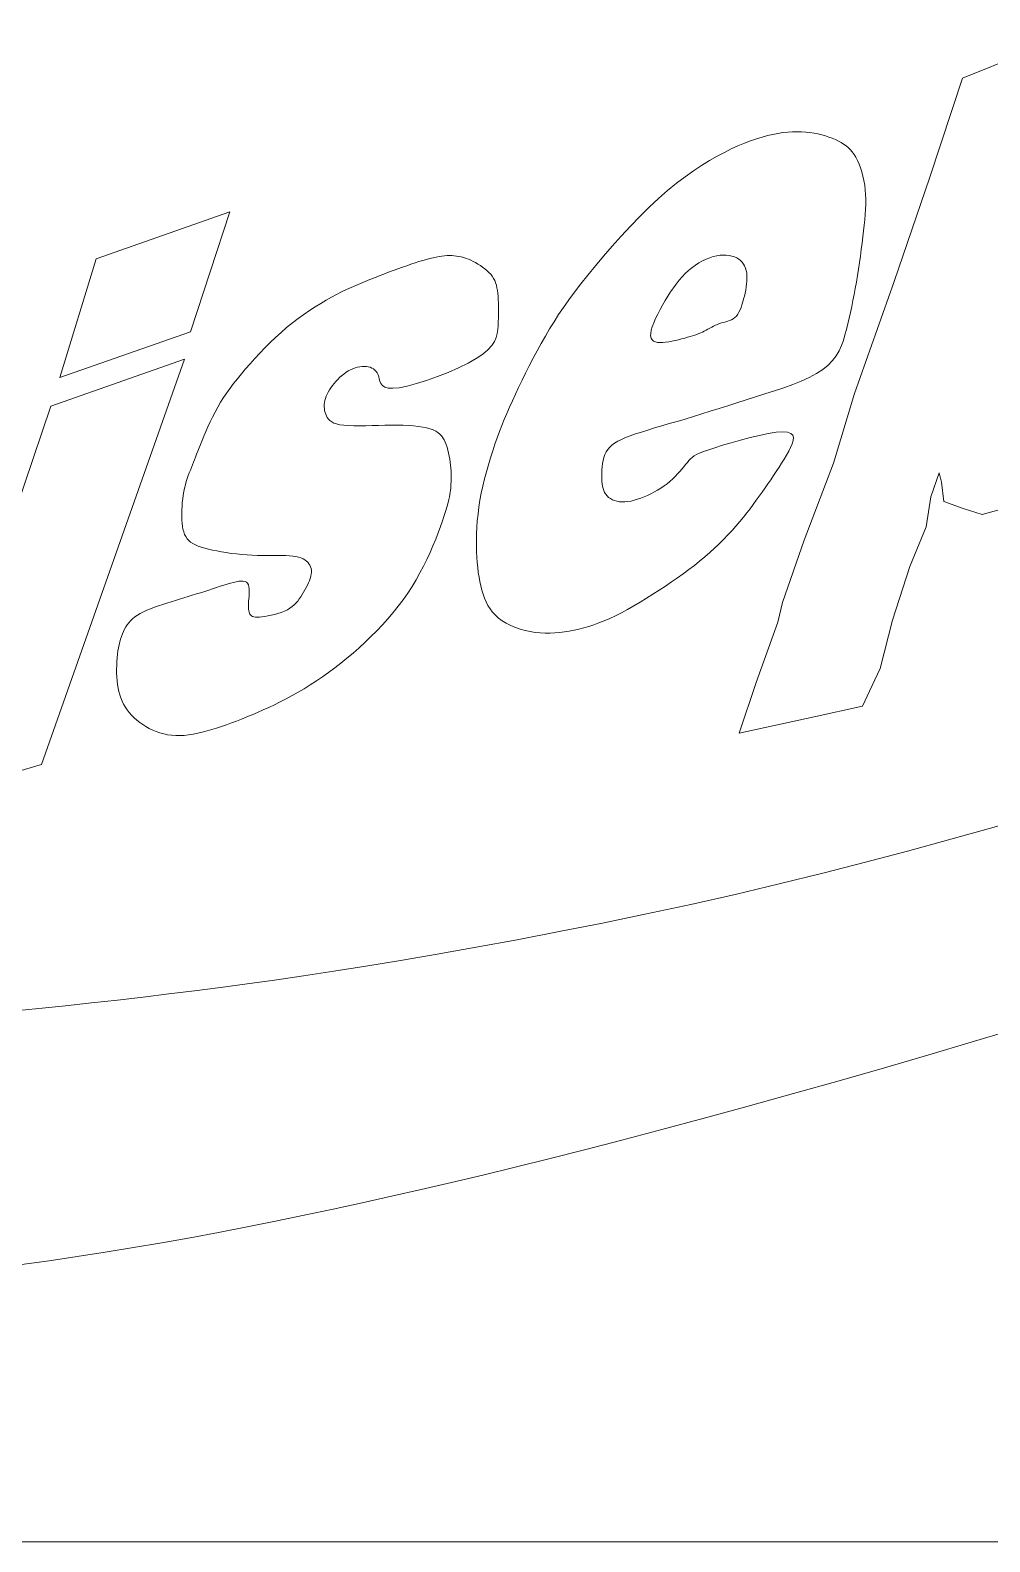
# Model space of a CAD drawing. Header units: millimetres. Extents: x -92 to 3444, y 120 to 2400.
# Drawn here: x 881.5 to 930.9, y 120 to 197.8 of the extents above; entities that cross this region are included whole.
import ezdxf

# ---------------------------------------------------------------- set-up
doc = ezdxf.new("R2010")
doc.units = ezdxf.units.MM
doc.header["$LTSCALE"] = 12
for name, color, linetype, lineweight in [('圖框層', 7, 'Continuous', 20), ('標題 (ISO)', 7, 'Continuous', 40), ('輪廓線層', 7, 'Continuous', 13)]:
    doc.layers.add(name, color=color, linetype=linetype, lineweight=lineweight)
doc.styles.add('文字型式61', font='')
doc.styles.add('文字型式65', font='')
doc.styles.add('文字型式85', font='')
doc.styles.add('文字型式88', font='')
doc.styles.get('文字型式61').set_extended_font_data('DFKai-SB')
doc.styles.get('文字型式65').set_extended_font_data('DFKai-SB')
doc.styles.get('文字型式85').set_extended_font_data('DFKai-SB')
doc.styles.get('文字型式88').set_extended_font_data('DFKai-SB')

# ---------------------------------------------------------------- blocks, each defined once
blk = doc.blocks.new('標題欄框 ISO')
at = {"layer": '圖框層', "color": 7}
blk.add_line((85.948, 15.0347), (362.948, 15.0347), dxfattribs=at)
at = {"layer": '輪廓線層', "color": 116}
for p, q in [((153.4051, 21.3137), (153.9165, 21.5191)), ((153.2639, 20.889), (153.4051, 21.3137)), ((152.59, 21.0724), (152.612, 21.0765)), ((152.612, 21.0765), (152.6335, 21.0797)), ((152.6335, 21.0797), (152.6543, 21.0819)), ((152.6543, 21.0819), (152.6745, 21.0832)), ((152.6745, 21.0832), (152.6941, 21.0836)), ((152.6941, 21.0836), (152.7132, 21.0832)), ((152.7132, 21.0832), (152.7317, 21.0821)), ((152.7317, 21.0821), (152.7497, 21.0801)), ((152.7497, 21.0801), (152.7672, 21.0774)), ((152.7672, 21.0774), (152.7841, 21.0741)), ((152.3822, 20.9949), (152.412, 21.0097)), ((152.412, 21.0097), (152.4406, 21.0229)), ((152.4406, 21.0229), (152.468, 21.0345)), ((152.468, 21.0345), (152.4942, 21.0447)), ((152.4942, 21.0447), (152.5195, 21.0534)), ((152.5195, 21.0534), (152.5438, 21.0609)), ((152.5438, 21.0609), (152.5672, 21.0672)), ((152.5672, 21.0672), (152.59, 21.0724)), ((152.7841, 21.0741), (152.8004, 21.0701)), ((152.8004, 21.0701), (152.8161, 21.0657)), ((152.8161, 21.0657), (152.8311, 21.0607)), ((152.8311, 21.0607), (152.8453, 21.0554)), ((152.8453, 21.0554), (152.8588, 21.0497)), ((152.8588, 21.0497), (152.8714, 21.0437)), ((152.8714, 21.0437), (152.8832, 21.0375)), ((152.8832, 21.0375), (152.8942, 21.0308)), ((152.8942, 21.0308), (152.9044, 21.0237)), ((152.9044, 21.0237), (152.914, 21.0158)), ((152.914, 21.0158), (152.9229, 21.0071)), ((152.2847, 20.9391), (152.3184, 20.9598)), ((152.3184, 20.9598), (152.351, 20.9783)), ((152.351, 20.9783), (152.3822, 20.9949)), ((152.9229, 21.0071), (152.9313, 20.9973)), ((152.9313, 20.9973), (152.9392, 20.9863)), ((152.9392, 20.9863), (152.9467, 20.974)), ((152.9467, 20.974), (152.9537, 20.9602)), ((152.9537, 20.9602), (152.9604, 20.945)), ((152.9604, 20.945), (152.9665, 20.9286)), ((152.1764, 20.8625), (152.2136, 20.8907)), ((152.2136, 20.8907), (152.2497, 20.9161)), ((152.2497, 20.9161), (152.2847, 20.9391)), ((152.9665, 20.9286), (152.972, 20.9112)), ((152.972, 20.9112), (152.9769, 20.8929)), ((152.9769, 20.8929), (152.9811, 20.8739)), ((153.111, 20.4407), (153.2639, 20.889)), ((152.0992, 20.7973), (152.1383, 20.8315)), ((152.1383, 20.8315), (152.1764, 20.8625)), ((152.9811, 20.8739), (152.9845, 20.8544)), ((152.9845, 20.8544), (152.987, 20.8345)), ((152.987, 20.8345), (152.9886, 20.8143)), ((152.019, 20.7203), (152.0593, 20.7601)), ((152.0593, 20.7601), (152.0992, 20.7973)), ((152.9884, 20.7514), (152.987, 20.7293)), ((152.9892, 20.7729), (152.9884, 20.7514)), ((152.9886, 20.8143), (152.9893, 20.7938)), ((152.9893, 20.7938), (152.9892, 20.7729)), ((149.686, 20.5378), (150.2595, 20.7397)), ((150.2595, 20.7397), (150.0901, 20.2253)), ((151.9788, 20.6787), (152.019, 20.7203)), ((152.9851, 20.7064), (152.9827, 20.6826)), ((152.987, 20.7293), (152.9851, 20.7064)), ((151.9006, 20.5929), (151.9391, 20.636)), ((151.9391, 20.636), (151.9788, 20.6787)), ((152.9769, 20.6321), (152.9736, 20.6054)), ((152.98, 20.6579), (152.9769, 20.6321)), ((152.9827, 20.6826), (152.98, 20.6579)), ((151.8635, 20.5502), (151.9006, 20.5929)), ((152.97, 20.5781), (152.9662, 20.5503)), ((152.9736, 20.6054), (152.97, 20.5781)), ((149.5296, 20.0299), (149.686, 20.5378)), ((150.961, 20.4883), (150.9807, 20.4955)), ((150.9807, 20.4955), (150.9999, 20.5024)), ((150.9999, 20.5024), (151.0187, 20.509)), ((151.0187, 20.509), (151.0368, 20.5152)), ((151.0368, 20.5152), (151.0543, 20.521)), ((151.0543, 20.521), (151.0712, 20.5264)), ((151.0712, 20.5264), (151.0874, 20.5313)), ((151.0874, 20.5313), (151.1029, 20.5357)), ((151.1029, 20.5357), (151.1177, 20.5397)), ((151.1177, 20.5397), (151.1318, 20.5431)), ((151.1318, 20.5431), (151.1451, 20.5461)), ((151.1451, 20.5461), (151.1577, 20.5485)), ((151.1577, 20.5485), (151.1697, 20.5503)), ((151.1697, 20.5503), (151.181, 20.5516)), ((151.181, 20.5516), (151.1919, 20.5525)), ((151.1919, 20.5525), (151.2025, 20.5527)), ((151.2025, 20.5527), (151.2128, 20.5525)), ((151.2128, 20.5525), (151.2229, 20.5517)), ((151.2229, 20.5517), (151.2329, 20.5505)), ((151.2329, 20.5505), (151.2429, 20.5487)), ((151.2429, 20.5487), (151.253, 20.5464)), ((151.253, 20.5464), (151.2632, 20.5436)), ((151.2632, 20.5436), (151.2733, 20.5403)), ((151.2733, 20.5403), (151.2835, 20.5365)), ((151.2835, 20.5365), (151.2937, 20.5322)), ((151.2937, 20.5322), (151.3039, 20.5274)), ((151.3039, 20.5274), (151.3142, 20.522)), ((151.3142, 20.522), (151.3245, 20.5162)), ((151.3245, 20.5162), (151.3347, 20.5099)), ((151.3347, 20.5099), (151.3446, 20.5031)), ((151.3446, 20.5031), (151.3542, 20.4959)), ((151.3542, 20.4959), (151.3632, 20.4883)), ((151.796, 20.4688), (151.8285, 20.5086)), ((151.8285, 20.5086), (151.8635, 20.5502)), ((152.2284, 20.4884), (152.2429, 20.5004)), ((152.2429, 20.5004), (152.2579, 20.5112)), ((152.2579, 20.5112), (152.2732, 20.5209)), ((152.2732, 20.5209), (152.2886, 20.5294)), ((152.2886, 20.5294), (152.3041, 20.5368)), ((152.3041, 20.5368), (152.3194, 20.5429)), ((152.3194, 20.5429), (152.3346, 20.5477)), ((152.3346, 20.5477), (152.3494, 20.5512)), ((152.3494, 20.5512), (152.3637, 20.5535)), ((152.3637, 20.5535), (152.3774, 20.5544)), ((152.3774, 20.5544), (152.3905, 20.5542)), ((152.3905, 20.5542), (152.4029, 20.5528)), ((152.4029, 20.5528), (152.4146, 20.5504)), ((152.4146, 20.5504), (152.4253, 20.5469)), ((152.4253, 20.5469), (152.4352, 20.5424)), ((152.4352, 20.5424), (152.444, 20.5371)), ((152.444, 20.5371), (152.4519, 20.5309)), ((152.4519, 20.5309), (152.4586, 20.524)), ((152.4586, 20.524), (152.4644, 20.5162)), ((152.4644, 20.5162), (152.4692, 20.5077)), ((152.4692, 20.5077), (152.473, 20.4985)), ((152.473, 20.4985), (152.4759, 20.4886)), ((152.958, 20.4941), (152.9536, 20.4662)), ((152.9622, 20.5222), (152.958, 20.4941)), ((152.9662, 20.5503), (152.9622, 20.5222)), ((150.8001, 20.4245), (150.8201, 20.433)), ((150.8201, 20.433), (150.84, 20.4412)), ((150.84, 20.4412), (150.8601, 20.4493)), ((150.8601, 20.4493), (150.8803, 20.4573)), ((150.8803, 20.4573), (150.9006, 20.4653)), ((150.9006, 20.4653), (150.9208, 20.4731)), ((150.9208, 20.4731), (150.941, 20.4808)), ((150.941, 20.4808), (150.961, 20.4883)), ((151.3632, 20.4883), (151.3717, 20.4804)), ((151.3717, 20.4804), (151.3793, 20.4721)), ((151.3793, 20.4721), (151.386, 20.4635)), ((151.386, 20.4635), (151.3918, 20.4545)), ((151.3918, 20.4545), (151.3965, 20.4453)), ((151.3965, 20.4453), (151.4004, 20.4356)), ((151.4004, 20.4356), (151.4036, 20.4253)), ((151.7393, 20.3961), (151.7663, 20.4314)), ((151.7663, 20.4314), (151.796, 20.4688)), ((152.1631, 20.4137), (152.1754, 20.4304)), ((152.1754, 20.4304), (152.188, 20.4463)), ((152.188, 20.4463), (152.201, 20.4613)), ((152.201, 20.4613), (152.2144, 20.4754)), ((152.2144, 20.4754), (152.2284, 20.4884)), ((152.4759, 20.4886), (152.4779, 20.4781)), ((152.4776, 20.4305), (152.4759, 20.4177)), ((152.4788, 20.4431), (152.4776, 20.4305)), ((152.4779, 20.4781), (152.479, 20.467)), ((152.4793, 20.4552), (152.4788, 20.4431)), ((152.479, 20.467), (152.4793, 20.4552)), ((152.9402, 19.9605), (153.111, 20.4407)), ((152.949, 20.4386), (152.9443, 20.4116)), ((152.9536, 20.4662), (152.949, 20.4386)), ((150.6492, 20.3472), (150.6726, 20.361)), ((150.6726, 20.361), (150.6953, 20.3737)), ((150.6953, 20.3737), (150.7173, 20.3854)), ((150.7173, 20.3854), (150.7387, 20.3962)), ((150.7387, 20.3962), (150.7595, 20.4062)), ((150.7595, 20.4062), (150.7799, 20.4156)), ((150.7799, 20.4156), (150.8001, 20.4245)), ((151.4036, 20.4253), (151.4061, 20.4145)), ((151.4061, 20.4145), (151.4081, 20.403)), ((151.4081, 20.403), (151.4096, 20.3908)), ((151.4096, 20.3908), (151.4108, 20.3778)), ((151.4108, 20.3778), (151.4117, 20.3639)), ((151.4117, 20.3639), (151.4123, 20.3493)), ((151.6918, 20.3303), (151.7146, 20.3625)), ((151.7146, 20.3625), (151.7393, 20.3961)), ((152.1281, 20.3592), (152.1396, 20.378)), ((152.1396, 20.378), (152.1512, 20.3962)), ((152.1512, 20.3962), (152.1631, 20.4137)), ((152.4647, 20.3661), (152.4612, 20.3537)), ((152.4679, 20.3788), (152.4647, 20.3661)), ((152.4709, 20.3917), (152.4679, 20.3788)), ((152.4736, 20.4047), (152.4709, 20.3917)), ((152.4759, 20.4177), (152.4736, 20.4047)), ((152.9394, 20.3851), (152.9343, 20.3591)), ((152.9443, 20.4116), (152.9394, 20.3851)), ((150.5522, 20.2822), (150.5767, 20.3)), ((150.5767, 20.3), (150.6012, 20.3168)), ((150.6012, 20.3168), (150.6254, 20.3325)), ((150.6254, 20.3325), (150.6492, 20.3472)), ((151.4123, 20.3493), (151.4127, 20.334)), ((151.4127, 20.3019), (151.4123, 20.2853)), ((151.4127, 20.334), (151.4128, 20.3181)), ((151.4128, 20.3181), (151.4127, 20.3019)), ((151.6509, 20.2684), (151.6707, 20.2991)), ((151.6707, 20.2991), (151.6918, 20.3303)), ((152.0868, 20.2821), (152.0959, 20.301)), ((152.0959, 20.301), (152.106, 20.3204)), ((152.106, 20.3204), (152.1168, 20.3399)), ((152.1168, 20.3399), (152.1281, 20.3592)), ((152.4395, 20.3008), (152.4338, 20.2929)), ((152.4447, 20.3097), (152.4395, 20.3008)), ((152.4494, 20.3196), (152.4447, 20.3097)), ((152.4537, 20.3303), (152.4494, 20.3196)), ((152.4576, 20.3417), (152.4537, 20.3303)), ((152.4612, 20.3537), (152.4576, 20.3417)), ((152.9237, 20.3086), (152.9181, 20.2839)), ((152.9291, 20.3336), (152.9237, 20.3086)), ((152.9343, 20.3591), (152.9291, 20.3336)), ((150.4791, 20.2229), (150.5032, 20.2437)), ((150.5032, 20.2437), (150.5276, 20.2635)), ((150.5276, 20.2635), (150.5522, 20.2822)), ((151.4094, 20.235), (151.4069, 20.2181)), ((151.4107, 20.2518), (151.4094, 20.235)), ((151.4116, 20.2686), (151.4107, 20.2518)), ((151.4123, 20.2853), (151.4116, 20.2686)), ((151.6138, 20.207), (151.632, 20.2378)), ((151.632, 20.2378), (151.6509, 20.2684)), ((152.0658, 20.2186), (152.0682, 20.2319)), ((152.0682, 20.2319), (152.0726, 20.2472)), ((152.0726, 20.2472), (152.0789, 20.264)), ((152.0789, 20.264), (152.0868, 20.2821)), ((152.3038, 20.2317), (152.296, 20.2277)), ((152.3116, 20.236), (152.3038, 20.2317)), ((152.3196, 20.2405), (152.3116, 20.236)), ((152.3277, 20.245), (152.3196, 20.2405)), ((152.3359, 20.2494), (152.3277, 20.245)), ((152.3442, 20.2535), (152.3359, 20.2494)), ((152.3527, 20.2573), (152.3442, 20.2535)), ((152.3613, 20.2606), (152.3527, 20.2573)), ((152.3701, 20.2634), (152.3613, 20.2606)), ((152.379, 20.2658), (152.3701, 20.2634)), ((152.3878, 20.2681), (152.379, 20.2658)), ((152.3964, 20.2705), (152.3878, 20.2681)), ((152.4048, 20.2733), (152.3964, 20.2705)), ((152.4129, 20.2767), (152.4048, 20.2733)), ((152.4205, 20.2809), (152.4129, 20.2767)), ((152.4275, 20.2863), (152.4205, 20.2809)), ((152.4338, 20.2929), (152.4275, 20.2863)), ((152.9063, 20.2356), (152.9, 20.212)), ((152.9123, 20.2596), (152.9063, 20.2356)), ((152.9181, 20.2839), (152.9123, 20.2596)), ((150.0901, 20.2253), (149.5296, 20.0299)), ((150.4095, 20.1565), (150.4322, 20.1791)), ((150.4322, 20.1791), (150.4554, 20.2013)), ((150.4554, 20.2013), (150.4791, 20.2229)), ((151.3835, 20.1663), (151.3674, 20.1483)), ((151.3949, 20.1839), (151.3835, 20.1663)), ((151.4024, 20.2012), (151.3949, 20.1839)), ((151.4069, 20.2181), (151.4024, 20.2012)), ((151.5784, 20.1438), (151.5959, 20.1756)), ((151.5959, 20.1756), (151.6138, 20.207)), ((152.0657, 20.2074), (152.0658, 20.2186)), ((152.0679, 20.1984), (152.0657, 20.2074)), ((152.0721, 20.1912), (152.0679, 20.1984)), ((152.0782, 20.1859), (152.0721, 20.1912)), ((152.0859, 20.1822), (152.0782, 20.1859)), ((152.0951, 20.18), (152.0859, 20.1822)), ((152.1057, 20.179), (152.0951, 20.18)), ((152.1174, 20.1792), (152.1057, 20.179)), ((152.13, 20.1803), (152.1174, 20.1792)), ((152.1434, 20.1823), (152.13, 20.1803)), ((152.1572, 20.1849), (152.1434, 20.1823)), ((152.1712, 20.188), (152.1572, 20.1849)), ((152.1852, 20.1914), (152.1712, 20.188)), ((152.1988, 20.195), (152.1852, 20.1914)), ((152.2119, 20.1987), (152.1988, 20.195)), ((152.2242, 20.2022), (152.2119, 20.1987)), ((152.2354, 20.2055), (152.2242, 20.2022)), ((152.2457, 20.2086), (152.2354, 20.2055)), ((152.2552, 20.2115), (152.2457, 20.2086)), ((152.2641, 20.2145), (152.2552, 20.2115)), ((152.2725, 20.2175), (152.2641, 20.2145)), ((152.2805, 20.2206), (152.2725, 20.2175)), ((152.2883, 20.224), (152.2805, 20.2206)), ((152.296, 20.2277), (152.2883, 20.224)), ((152.893, 20.1887), (152.8846, 20.1659)), ((152.9, 20.212), (152.893, 20.1887)), ((150.064, 20.1081), (149.4514, 18.3695)), ((149.4905, 19.9062), (150.064, 20.1081)), ((150.3463, 20.0886), (150.3665, 20.1111)), ((150.3665, 20.1111), (150.3876, 20.1338)), ((150.3876, 20.1338), (150.4095, 20.1565)), ((151.3173, 20.1105), (151.282, 20.0906)), ((151.3456, 20.1297), (151.3173, 20.1105)), ((151.3674, 20.1483), (151.3456, 20.1297)), ((151.5448, 20.0799), (151.5613, 20.1118)), ((151.5613, 20.1118), (151.5784, 20.1438)), ((152.8465, 20.1018), (152.8276, 20.0822)), ((152.8619, 20.1224), (152.8465, 20.1018)), ((152.8744, 20.1438), (152.8619, 20.1224)), ((152.8846, 20.1659), (152.8744, 20.1438)), ((150.2918, 20.0243), (150.3089, 20.0452)), ((150.3089, 20.0452), (150.327, 20.0666)), ((150.327, 20.0666), (150.3463, 20.0886)), ((150.7392, 20.037), (150.7305, 20.0291)), ((150.7482, 20.0443), (150.7392, 20.037)), ((150.7575, 20.0512), (150.7482, 20.0443)), ((150.7671, 20.0573), (150.7575, 20.0512)), ((150.7769, 20.0626), (150.7671, 20.0573)), ((150.7869, 20.0672), (150.7769, 20.0626)), ((150.797, 20.0708), (150.7869, 20.0672)), ((150.807, 20.0737), (150.797, 20.0708)), ((150.817, 20.0756), (150.807, 20.0737)), ((150.8268, 20.0768), (150.817, 20.0756)), ((150.8362, 20.0771), (150.8268, 20.0768)), ((150.8453, 20.0765), (150.8362, 20.0771)), ((150.8538, 20.0752), (150.8453, 20.0765)), ((150.8618, 20.073), (150.8538, 20.0752)), ((150.8691, 20.0699), (150.8618, 20.073)), ((150.8758, 20.066), (150.8691, 20.0699)), ((150.8818, 20.0612), (150.8758, 20.066)), ((150.8871, 20.0555), (150.8818, 20.0612)), ((150.8916, 20.0488), (150.8871, 20.0555)), ((150.8955, 20.0412), (150.8916, 20.0488)), ((150.8985, 20.0325), (150.8955, 20.0412)), ((151.1966, 20.0513), (151.1503, 20.0331)), ((151.2411, 20.0707), (151.1966, 20.0513)), ((151.282, 20.0906), (151.2411, 20.0707)), ((151.5135, 20.0172), (151.5288, 20.0483)), ((151.5288, 20.0483), (151.5448, 20.0799)), ((152.7776, 20.0462), (152.7466, 20.0298)), ((152.8048, 20.0636), (152.7776, 20.0462)), ((152.8276, 20.0822), (152.8048, 20.0636)), ((150.2462, 19.9634), (150.2605, 19.9836)), ((150.2605, 19.9836), (150.2757, 20.0038)), ((150.2757, 20.0038), (150.2918, 20.0243)), ((150.6874, 19.9763), (150.682, 19.9671)), ((150.6933, 19.9854), (150.6874, 19.9763)), ((150.6998, 19.9945), (150.6933, 19.9854)), ((150.7068, 20.0034), (150.6998, 19.9945)), ((150.7143, 20.0122), (150.7068, 20.0034)), ((150.7222, 20.0208), (150.7143, 20.0122)), ((150.7305, 20.0291), (150.7222, 20.0208)), ((150.901, 20.023), (150.8985, 20.0325)), ((150.9037, 20.0131), (150.901, 20.023)), ((150.9078, 20.0036), (150.9037, 20.0131)), ((150.9143, 19.9952), (150.9078, 20.0036)), ((150.9243, 19.9884), (150.9143, 19.9952)), ((150.9388, 19.9841), (150.9243, 19.9884)), ((150.959, 19.9829), (150.9388, 19.9841)), ((150.9859, 19.9855), (150.959, 19.9829)), ((151.0201, 19.9923), (150.9859, 19.9855)), ((151.0602, 20.0029), (151.0201, 19.9923)), ((151.1042, 20.0168), (151.0602, 20.0029)), ((151.1503, 20.0331), (151.1042, 20.0168)), ((151.4851, 19.9575), (151.4989, 19.9868)), ((151.4989, 19.9868), (151.5135, 20.0172)), ((152.5968, 19.9719), (152.5562, 19.9587)), ((152.6368, 19.9854), (152.5968, 19.9719)), ((152.6756, 19.9995), (152.6368, 19.9854)), ((152.7124, 20.0142), (152.6756, 19.9995)), ((152.7466, 20.0298), (152.7124, 20.0142)), ((150.2078, 19.9022), (150.2199, 19.9229)), ((150.2199, 19.9229), (150.2327, 19.9433)), ((150.2327, 19.9433), (150.2462, 19.9634)), ((150.6647, 19.9128), (150.6645, 19.9042)), ((150.6657, 19.9217), (150.6647, 19.9128)), ((150.6675, 19.9306), (150.6657, 19.9217)), ((150.67, 19.9397), (150.6675, 19.9306)), ((150.6733, 19.9488), (150.67, 19.9397)), ((150.6774, 19.958), (150.6733, 19.9488)), ((150.682, 19.9671), (150.6774, 19.958)), ((151.4599, 19.9021), (151.4721, 19.9293)), ((151.4721, 19.9293), (151.4851, 19.9575)), ((152.3973, 19.9083), (152.3592, 19.8963)), ((152.436, 19.9206), (152.3973, 19.9083)), ((152.4755, 19.9332), (152.436, 19.9206)), ((152.5155, 19.9459), (152.4755, 19.9332)), ((152.5562, 19.9587), (152.5155, 19.9459)), ((152.85, 19.6624), (152.9402, 19.9605)), ((148.9171, 18.2133), (149.4905, 19.9062)), ((150.175, 19.8386), (150.1853, 19.8598)), ((150.1853, 19.8598), (150.1962, 19.8811)), ((150.1962, 19.8811), (150.2078, 19.9022)), ((150.6645, 19.9042), (150.665, 19.8957)), ((150.665, 19.8957), (150.6662, 19.8874)), ((150.6662, 19.8874), (150.6681, 19.8794)), ((150.6681, 19.8794), (150.6707, 19.8717)), ((150.6707, 19.8717), (150.6739, 19.8643)), ((150.6739, 19.8643), (150.6778, 19.8572)), ((150.6778, 19.8572), (150.6827, 19.8506)), ((150.6827, 19.8506), (150.6888, 19.8445)), ((150.6888, 19.8445), (150.6965, 19.839)), ((151.427, 19.8232), (151.4375, 19.8493)), ((151.4375, 19.8493), (151.4484, 19.8755)), ((151.4484, 19.8755), (151.4599, 19.9021)), ((152.2139, 19.8513), (152.1794, 19.8411)), ((152.2492, 19.862), (152.2139, 19.8513)), ((152.2851, 19.8731), (152.2492, 19.862)), ((152.3218, 19.8845), (152.2851, 19.8731)), ((152.3592, 19.8963), (152.3218, 19.8845)), ((150.1404, 19.7595), (150.1481, 19.7778)), ((150.1481, 19.7778), (150.1564, 19.7973)), ((150.1564, 19.7973), (150.1654, 19.8176)), ((150.1654, 19.8176), (150.175, 19.8386)), ((150.6965, 19.839), (150.7061, 19.8341)), ((150.7061, 19.8341), (150.7178, 19.83)), ((150.7178, 19.83), (150.7321, 19.8267)), ((150.7321, 19.8267), (150.7491, 19.8243)), ((150.7491, 19.8243), (150.7691, 19.8229)), ((150.7691, 19.8229), (150.7917, 19.8223)), ((150.7917, 19.8223), (150.8164, 19.8222)), ((150.8164, 19.8222), (150.8426, 19.8227)), ((150.8426, 19.8227), (150.8698, 19.8233)), ((150.8698, 19.8233), (150.8974, 19.8241)), ((150.8974, 19.8241), (150.925, 19.8247)), ((150.925, 19.8247), (150.952, 19.825)), ((150.952, 19.825), (150.978, 19.8249)), ((150.978, 19.8249), (151.0028, 19.8243)), ((151.0028, 19.8243), (151.0262, 19.8232)), ((151.0262, 19.8232), (151.0481, 19.8215)), ((151.0481, 19.8215), (151.0685, 19.8193)), ((151.0685, 19.8193), (151.0872, 19.8165)), ((151.0872, 19.8165), (151.1041, 19.8131)), ((151.1041, 19.8131), (151.1191, 19.8091)), ((151.1191, 19.8091), (151.1321, 19.8045)), ((151.1321, 19.8045), (151.1432, 19.7992)), ((151.1432, 19.7992), (151.1528, 19.7932)), ((151.1528, 19.7932), (151.1609, 19.7865)), ((151.1609, 19.7865), (151.1679, 19.779)), ((151.1679, 19.779), (151.1739, 19.7708)), ((151.4071, 19.7703), (151.4169, 19.797)), ((151.4169, 19.797), (151.427, 19.8232)), ((151.9782, 19.7793), (151.958, 19.7715)), ((152.001, 19.7873), (151.9782, 19.7793)), ((152.0262, 19.7955), (152.001, 19.7873)), ((152.0535, 19.8039), (152.0262, 19.7955)), ((152.0827, 19.8127), (152.0535, 19.8039)), ((152.1136, 19.8218), (152.0827, 19.8127)), ((152.1459, 19.8313), (152.1136, 19.8218)), ((152.1794, 19.8411), (152.1459, 19.8313)), ((152.4928, 19.7715), (152.5331, 19.7812)), ((152.5331, 19.7812), (152.5709, 19.789)), ((152.5709, 19.789), (152.6047, 19.7942)), ((152.6047, 19.7942), (152.6326, 19.7963)), ((152.6326, 19.7963), (152.6534, 19.7948)), ((152.6534, 19.7948), (152.6675, 19.7898)), ((152.6675, 19.7898), (152.6757, 19.7818)), ((152.6757, 19.7818), (152.6789, 19.7714)), ((150.1163, 19.7001), (150.1215, 19.713)), ((150.1215, 19.713), (150.1272, 19.7271)), ((150.1272, 19.7271), (150.1335, 19.7425)), ((150.1335, 19.7425), (150.1404, 19.7595)), ((151.1739, 19.7708), (151.1791, 19.7618)), ((151.1791, 19.7618), (151.1838, 19.7519)), ((151.1838, 19.7519), (151.188, 19.7412)), ((151.188, 19.7412), (151.1919, 19.7298)), ((151.1919, 19.7298), (151.1955, 19.7178)), ((151.1955, 19.7178), (151.1986, 19.7053)), ((151.3786, 19.6853), (151.3879, 19.7145)), ((151.3879, 19.7145), (151.3974, 19.7429)), ((151.3974, 19.7429), (151.4071, 19.7703)), ((151.8818, 19.7209), (151.8751, 19.7103)), ((151.89, 19.7306), (151.8818, 19.7209)), ((151.8997, 19.7396), (151.89, 19.7306)), ((151.9112, 19.748), (151.8997, 19.7396)), ((151.9247, 19.756), (151.9112, 19.748)), ((151.9402, 19.7638), (151.9247, 19.756)), ((151.958, 19.7715), (151.9402, 19.7638)), ((152.2932, 19.7116), (152.3149, 19.7193)), ((152.3149, 19.7193), (152.3419, 19.7282)), ((152.3419, 19.7282), (152.3746, 19.7384)), ((152.3746, 19.7384), (152.4118, 19.7495)), ((152.4118, 19.7495), (152.4518, 19.7608)), ((152.4518, 19.7608), (152.4928, 19.7715)), ((152.6582, 19.7127), (152.6488, 19.6959)), ((152.6667, 19.729), (152.6582, 19.7127)), ((152.6735, 19.7445), (152.6667, 19.729)), ((152.6779, 19.7587), (152.6735, 19.7445)), ((152.6789, 19.7714), (152.6779, 19.7587)), ((150.0941, 19.6437), (150.0984, 19.6548)), ((150.0984, 19.6548), (150.1027, 19.6657)), ((150.1027, 19.6657), (150.107, 19.6767)), ((150.107, 19.6767), (150.1115, 19.6881)), ((150.1115, 19.6881), (150.1163, 19.7001)), ((151.1986, 19.7053), (151.2014, 19.6925)), ((151.2014, 19.6925), (151.2037, 19.6795)), ((151.2037, 19.6795), (151.2056, 19.6664)), ((151.2056, 19.6664), (151.2071, 19.6534)), ((151.2071, 19.6534), (151.2082, 19.6406)), ((151.3609, 19.6251), (151.3695, 19.6554)), ((151.3695, 19.6554), (151.3786, 19.6853)), ((151.8593, 19.6603), (151.8575, 19.6468)), ((151.8618, 19.6736), (151.8593, 19.6603)), ((151.8652, 19.6865), (151.8618, 19.6736)), ((151.8696, 19.6988), (151.8652, 19.6865)), ((151.8751, 19.7103), (151.8696, 19.6988)), ((152.2083, 19.6466), (152.216, 19.6562)), ((152.216, 19.6562), (152.2233, 19.6651)), ((152.2233, 19.6651), (152.2302, 19.6732)), ((152.2302, 19.6732), (152.2368, 19.6802)), ((152.2368, 19.6802), (152.2439, 19.6866)), ((152.2439, 19.6866), (152.2523, 19.6927)), ((152.2523, 19.6927), (152.2628, 19.6986)), ((152.2628, 19.6986), (152.2761, 19.7048)), ((152.2761, 19.7048), (152.2932, 19.7116)), ((152.628, 19.6616), (152.6168, 19.6441)), ((152.6387, 19.6789), (152.628, 19.6616)), ((152.6488, 19.6959), (152.6387, 19.6789)), ((152.7247, 19.3318), (152.85, 19.6624)), ((150.0725, 19.5826), (150.0766, 19.5958)), ((150.0766, 19.5958), (150.0809, 19.6084)), ((150.0809, 19.6084), (150.0853, 19.6206)), ((150.0853, 19.6206), (150.0898, 19.6324)), ((150.0898, 19.6324), (150.0941, 19.6437)), ((151.2082, 19.6406), (151.2089, 19.628)), ((151.2091, 19.5926), (151.2088, 19.5819)), ((151.2089, 19.628), (151.2092, 19.6158)), ((151.2093, 19.6039), (151.2091, 19.5926)), ((151.2092, 19.6158), (151.2093, 19.6039)), ((151.3454, 19.5638), (151.3528, 19.5945)), ((151.3528, 19.5945), (151.3609, 19.6251)), ((151.8559, 19.6201), (151.8557, 19.6073)), ((151.8557, 19.6073), (151.8559, 19.5951)), ((151.8564, 19.6333), (151.8559, 19.6201)), ((151.8559, 19.5951), (151.8564, 19.5836)), ((151.8575, 19.6468), (151.8564, 19.6333)), ((151.8564, 19.5836), (151.8574, 19.5728)), ((152.1363, 19.5738), (152.1487, 19.5838)), ((152.1487, 19.5838), (152.1604, 19.5941)), ((152.1604, 19.5941), (152.1714, 19.6047)), ((152.1714, 19.6047), (152.1816, 19.6154)), ((152.1816, 19.6154), (152.1911, 19.6261)), ((152.1911, 19.6261), (152.2, 19.6365)), ((152.2, 19.6365), (152.2083, 19.6466)), ((152.5812, 19.591), (152.569, 19.5732)), ((152.5933, 19.6087), (152.5812, 19.591)), ((152.6052, 19.6265), (152.5933, 19.6087)), ((152.6168, 19.6441), (152.6052, 19.6265)), ((153.304, 19.6198), (153.2689, 19.5171)), ((153.314, 19.5797), (153.304, 19.6198)), ((150.0571, 19.5093), (150.0593, 19.5249)), ((150.0593, 19.5249), (150.062, 19.5402)), ((150.062, 19.5402), (150.0651, 19.5549)), ((150.0651, 19.5549), (150.0686, 19.569)), ((150.0686, 19.569), (150.0725, 19.5826)), ((151.2043, 19.5278), (151.2024, 19.5178)), ((151.2057, 19.5369), (151.2043, 19.5278)), ((151.2066, 19.5453), (151.2057, 19.5369)), ((151.2073, 19.5537), (151.2066, 19.5453)), ((151.2078, 19.5624), (151.2073, 19.5537)), ((151.2083, 19.5717), (151.2078, 19.5624)), ((151.2088, 19.5819), (151.2083, 19.5717)), ((151.3331, 19.5027), (151.3388, 19.5331)), ((151.3388, 19.5331), (151.3454, 19.5638)), ((151.8574, 19.5728), (151.859, 19.5626)), ((151.859, 19.5626), (151.8612, 19.553)), ((151.8612, 19.553), (151.8642, 19.5441)), ((151.8642, 19.5441), (151.868, 19.5359)), ((151.868, 19.5359), (151.8728, 19.5283)), ((151.8728, 19.5283), (151.8785, 19.5213)), ((151.8785, 19.5213), (151.8852, 19.5151)), ((152.0381, 19.5173), (152.0526, 19.5236)), ((152.0526, 19.5236), (152.0672, 19.5306)), ((152.0672, 19.5306), (152.0816, 19.5382)), ((152.0816, 19.5382), (152.0958, 19.5464)), ((152.0958, 19.5464), (152.1097, 19.5551)), ((152.1097, 19.5551), (152.1233, 19.5643)), ((152.1233, 19.5643), (152.1363, 19.5738)), ((152.532, 19.5202), (152.5192, 19.5024)), ((152.5445, 19.5378), (152.532, 19.5202)), ((152.5568, 19.5555), (152.5445, 19.5378)), ((152.569, 19.5732), (152.5568, 19.5555)), ((153.324, 19.4971), (153.314, 19.5797)), ((150.0529, 19.4462), (150.0532, 19.4617)), ((150.0532, 19.4617), (150.054, 19.4775)), ((150.054, 19.4775), (150.0553, 19.4934)), ((150.0553, 19.4934), (150.0571, 19.5093)), ((151.1864, 19.4586), (151.1798, 19.4377)), ((151.1919, 19.4771), (151.1864, 19.4586)), ((151.1963, 19.4929), (151.1919, 19.4771)), ((151.1998, 19.5063), (151.1963, 19.4929)), ((151.2024, 19.5178), (151.1998, 19.5063)), ((151.3246, 19.4433), (151.3284, 19.4727)), ((151.3284, 19.4727), (151.3331, 19.5027)), ((151.8852, 19.5151), (151.8928, 19.5097)), ((151.8928, 19.5097), (151.9013, 19.505)), ((151.9013, 19.505), (151.9107, 19.5013)), ((151.9107, 19.5013), (151.9208, 19.4984)), ((151.9208, 19.4984), (151.9317, 19.4966)), ((151.9317, 19.4966), (151.9433, 19.4957)), ((151.9433, 19.4957), (151.9555, 19.496)), ((151.9555, 19.496), (151.9684, 19.4973)), ((151.9684, 19.4973), (151.9817, 19.4995)), ((151.9817, 19.4995), (151.9954, 19.5027)), ((151.9954, 19.5027), (152.0094, 19.5068)), ((152.0094, 19.5068), (152.0237, 19.5116)), ((152.0237, 19.5116), (152.0381, 19.5173)), ((152.4925, 19.4665), (152.4784, 19.4483)), ((152.5061, 19.4846), (152.4925, 19.4665)), ((152.5192, 19.5024), (152.5061, 19.4846)), ((153.2689, 19.5171), (153.2488, 19.3894)), ((153.4067, 19.467), (153.324, 19.4971)), ((153.4895, 19.442), (153.4067, 19.467)), ((153.6073, 19.4745), (153.4895, 19.442)), ((150.0529, 19.4311), (150.0529, 19.4462)), ((150.0535, 19.4166), (150.0529, 19.4311)), ((150.0545, 19.4029), (150.0535, 19.4166)), ((150.056, 19.39), (150.0545, 19.4029)), ((150.0582, 19.378), (150.056, 19.39)), ((151.1634, 19.3896), (151.1537, 19.3632)), ((151.1721, 19.4145), (151.1634, 19.3896)), ((151.1798, 19.4377), (151.1721, 19.4145)), ((151.3196, 19.3862), (151.3217, 19.4144)), ((151.3217, 19.4144), (151.3246, 19.4433)), ((152.4319, 19.3922), (152.415, 19.3731)), ((152.4481, 19.4112), (152.4319, 19.3922)), ((152.4636, 19.4299), (152.4481, 19.4112)), ((152.4784, 19.4483), (152.4636, 19.4299)), ((153.2488, 19.3894), (153.1787, 19.2191)), ((150.0612, 19.3667), (150.0582, 19.378)), ((150.065, 19.3563), (150.0612, 19.3667)), ((150.0698, 19.3466), (150.065, 19.3563)), ((150.0756, 19.3379), (150.0698, 19.3466)), ((150.0826, 19.33), (150.0756, 19.3379)), ((150.0909, 19.3229), (150.0826, 19.33)), ((151.143, 19.3356), (151.1313, 19.3071)), ((151.1537, 19.3632), (151.143, 19.3356)), ((151.3177, 19.3322), (151.3183, 19.3588)), ((151.3177, 19.3065), (151.3177, 19.3322)), ((151.3183, 19.3588), (151.3196, 19.3862)), ((152.3789, 19.3348), (152.3598, 19.3157)), ((152.3973, 19.354), (152.3789, 19.3348)), ((152.415, 19.3731), (152.3973, 19.354)), ((152.6316, 19.0645), (152.7247, 19.3318)), ((150.1004, 19.3166), (150.0909, 19.3229)), ((150.1112, 19.3109), (150.1004, 19.3166)), ((150.1234, 19.3058), (150.1112, 19.3109)), ((150.1368, 19.3012), (150.1234, 19.3058)), ((150.1515, 19.2969), (150.1368, 19.3012)), ((150.1676, 19.2929), (150.1515, 19.2969)), ((150.1849, 19.289), (150.1676, 19.2929)), ((150.2036, 19.2852), (150.1849, 19.289)), ((150.2234, 19.2816), (150.2036, 19.2852)), ((150.2442, 19.2782), (150.2234, 19.2816)), ((150.2657, 19.275), (150.2442, 19.2782)), ((150.2878, 19.2722), (150.2657, 19.275)), ((150.3103, 19.2699), (150.2878, 19.2722)), ((150.333, 19.268), (150.3103, 19.2699)), ((150.3557, 19.2667), (150.333, 19.268)), ((150.3782, 19.2659), (150.3557, 19.2667)), ((150.4003, 19.2657), (150.3782, 19.2659)), ((150.4218, 19.2657), (150.4003, 19.2657)), ((150.4427, 19.2659), (150.4218, 19.2657)), ((150.4626, 19.2661), (150.4427, 19.2659)), ((150.4815, 19.2661), (150.4626, 19.2661)), ((150.4991, 19.2658), (150.4815, 19.2661)), ((150.5152, 19.265), (150.4991, 19.2658)), ((150.5298, 19.2635), (150.5152, 19.265)), ((150.5428, 19.2614), (150.5298, 19.2635)), ((150.5545, 19.2587), (150.5428, 19.2614)), ((150.5647, 19.2553), (150.5545, 19.2587)), ((151.1187, 19.2782), (151.1052, 19.2491)), ((151.1313, 19.3071), (151.1187, 19.2782)), ((151.3184, 19.2819), (151.3177, 19.3065)), ((151.3195, 19.2583), (151.3184, 19.2819)), ((152.2981, 19.2596), (152.2761, 19.2414)), ((152.3194, 19.278), (152.2981, 19.2596)), ((152.3399, 19.2968), (152.3194, 19.278)), ((152.3598, 19.3157), (152.3399, 19.2968)), ((150.5737, 19.2514), (150.5647, 19.2553)), ((150.5816, 19.247), (150.5737, 19.2514)), ((150.5884, 19.242), (150.5816, 19.247)), ((150.5942, 19.2365), (150.5884, 19.242)), ((150.599, 19.2306), (150.5942, 19.2365)), ((150.603, 19.2242), (150.599, 19.2306)), ((150.6061, 19.2173), (150.603, 19.2242)), ((150.6083, 19.21), (150.6061, 19.2173)), ((150.6095, 19.2023), (150.6083, 19.21)), ((150.609, 19.1856), (150.6097, 19.1941)), ((150.6097, 19.1941), (150.6095, 19.2023)), ((151.0907, 19.2199), (151.0752, 19.1907)), ((151.1052, 19.2491), (151.0907, 19.2199)), ((151.3211, 19.2358), (151.3195, 19.2583)), ((151.3233, 19.2141), (151.3211, 19.2358)), ((151.3259, 19.1934), (151.3233, 19.2141)), ((152.2299, 19.2055), (152.2058, 19.1877)), ((152.2533, 19.2233), (152.2299, 19.2055)), ((152.2761, 19.2414), (152.2533, 19.2233)), ((153.1787, 19.2191), (153.1035, 18.9887)), ((150.2018, 19.1283), (150.2177, 19.1335)), ((150.2177, 19.1335), (150.233, 19.1383)), ((150.233, 19.1383), (150.2476, 19.1428)), ((150.2476, 19.1428), (150.2615, 19.1468)), ((150.2615, 19.1468), (150.2745, 19.1504)), ((150.2745, 19.1504), (150.2867, 19.1532)), ((150.2867, 19.1532), (150.2978, 19.1552)), ((150.2978, 19.1552), (150.3079, 19.1562)), ((150.3079, 19.1562), (150.3168, 19.156)), ((150.3168, 19.156), (150.3244, 19.1544)), ((150.3244, 19.1544), (150.3308, 19.1513)), ((150.3308, 19.1513), (150.3357, 19.1465)), ((150.3357, 19.1465), (150.3392, 19.1399)), ((150.3392, 19.1399), (150.3414, 19.1318)), ((150.3414, 19.1318), (150.3425, 19.1224)), ((150.5869, 19.1278), (150.5922, 19.1379)), ((150.5922, 19.1379), (150.597, 19.1479)), ((150.597, 19.1479), (150.6012, 19.1577)), ((150.6012, 19.1577), (150.6047, 19.1673)), ((150.6047, 19.1673), (150.6074, 19.1766)), ((150.6074, 19.1766), (150.609, 19.1856)), ((151.0413, 19.1328), (151.0228, 19.1041)), ((151.0587, 19.1617), (151.0413, 19.1328)), ((151.0752, 19.1907), (151.0587, 19.1617)), ((151.3291, 19.1734), (151.3259, 19.1934)), ((151.3327, 19.1542), (151.3291, 19.1734)), ((151.3369, 19.1356), (151.3327, 19.1542)), ((151.3416, 19.1177), (151.3369, 19.1356)), ((152.1294, 19.1347), (152.1027, 19.117)), ((152.1555, 19.1524), (152.1294, 19.1347)), ((152.181, 19.1701), (152.1555, 19.1524)), ((152.2058, 19.1877), (152.181, 19.1701)), ((149.989, 19.0617), (150.0072, 19.0674)), ((150.0072, 19.0674), (150.0254, 19.073)), ((150.0254, 19.073), (150.0436, 19.0786)), ((150.0436, 19.0786), (150.0618, 19.0841)), ((150.0618, 19.0841), (150.08, 19.0896)), ((150.08, 19.0896), (150.0981, 19.0951)), ((150.0981, 19.0951), (150.116, 19.1007)), ((150.116, 19.1007), (150.1338, 19.1062)), ((150.1338, 19.1062), (150.1513, 19.1118)), ((150.1513, 19.1118), (150.1685, 19.1174)), ((150.1685, 19.1174), (150.1854, 19.1229)), ((150.1854, 19.1229), (150.2018, 19.1283)), ((150.3401, 19.0693), (150.3395, 19.0597)), ((150.3409, 19.0797), (150.3401, 19.0693)), ((150.3418, 19.0905), (150.3409, 19.0797)), ((150.3425, 19.1015), (150.3418, 19.0905)), ((150.3425, 19.1224), (150.3428, 19.1122)), ((150.3428, 19.1122), (150.3425, 19.1015)), ((150.5438, 19.062), (150.5508, 19.0705)), ((150.5508, 19.0705), (150.5573, 19.0794)), ((150.5573, 19.0794), (150.5634, 19.0886)), ((150.5634, 19.0886), (150.5694, 19.0981)), ((150.5694, 19.0981), (150.5754, 19.1079)), ((150.5754, 19.1079), (150.5813, 19.1178)), ((150.5813, 19.1178), (150.5869, 19.1278)), ((151.0032, 19.0759), (150.9825, 19.0481)), ((151.0228, 19.1041), (151.0032, 19.0759)), ((151.3468, 19.1002), (151.3416, 19.1177)), ((151.3528, 19.0833), (151.3468, 19.1002)), ((151.3596, 19.067), (151.3528, 19.0833)), ((151.3674, 19.0514), (151.3596, 19.067)), ((152.0206, 19.0653), (151.9933, 19.0491)), ((152.048, 19.0821), (152.0206, 19.0653)), ((152.0755, 19.0994), (152.048, 19.0821)), ((152.1027, 19.117), (152.0755, 19.0994)), ((152.6116, 18.9794), (152.6316, 19.0645)), ((149.8413, 18.9941), (149.8512, 19.002)), ((149.8512, 19.002), (149.8623, 19.0096)), ((149.8623, 19.0096), (149.8749, 19.0169)), ((149.8749, 19.0169), (149.8887, 19.024)), ((149.8887, 19.024), (149.9036, 19.0307)), ((149.9036, 19.0307), (149.9194, 19.0373)), ((149.9194, 19.0373), (149.9361, 19.0436)), ((149.9361, 19.0436), (149.9533, 19.0498)), ((149.9533, 19.0498), (149.971, 19.0558)), ((149.971, 19.0558), (149.989, 19.0617)), ((150.3395, 19.0597), (150.3391, 19.0508)), ((150.3391, 19.0508), (150.3391, 19.0428)), ((150.3391, 19.0428), (150.3395, 19.0354)), ((150.3395, 19.0354), (150.3404, 19.0289)), ((150.3404, 19.0289), (150.3417, 19.023)), ((150.3417, 19.023), (150.3435, 19.0179)), ((150.3435, 19.0179), (150.3458, 19.0135)), ((150.3458, 19.0135), (150.3488, 19.0098)), ((150.3488, 19.0098), (150.3525, 19.0067)), ((150.3525, 19.0067), (150.3571, 19.0044)), ((150.3571, 19.0044), (150.3627, 19.0027)), ((150.3627, 19.0027), (150.3693, 19.0017)), ((150.3693, 19.0017), (150.3771, 19.0014)), ((150.3771, 19.0014), (150.3863, 19.0017)), ((150.3863, 19.0017), (150.397, 19.0026)), ((150.397, 19.0026), (150.4092, 19.0042)), ((150.4092, 19.0042), (150.4225, 19.0064)), ((150.4225, 19.0064), (150.4367, 19.0093)), ((150.4367, 19.0093), (150.4513, 19.0128)), ((150.4513, 19.0128), (150.466, 19.0168)), ((150.466, 19.0168), (150.4803, 19.0215)), ((150.4803, 19.0215), (150.4939, 19.0268)), ((150.4939, 19.0268), (150.5064, 19.0328)), ((150.5064, 19.0328), (150.5175, 19.0393)), ((150.5175, 19.0393), (150.5273, 19.0464)), ((150.5273, 19.0464), (150.536, 19.0539)), ((150.536, 19.0539), (150.5438, 19.062)), ((150.9608, 19.0208), (150.938, 18.9941)), ((150.9825, 19.0481), (150.9608, 19.0208)), ((151.3765, 19.0365), (151.3674, 19.0514)), ((151.387, 19.0224), (151.3765, 19.0365)), ((151.3991, 19.0092), (151.387, 19.0224)), ((151.413, 18.9968), (151.3991, 19.0092)), ((151.9146, 19.0069), (151.8901, 18.9954)), ((151.9401, 19.0198), (151.9146, 19.0069)), ((151.9664, 19.0339), (151.9401, 19.0198)), ((151.9933, 19.0491), (151.9664, 19.0339)), ((149.7979, 18.9293), (149.8023, 18.9397)), ((149.8023, 18.9397), (149.8071, 18.9496)), ((149.8071, 18.9496), (149.8124, 18.9592)), ((149.8124, 18.9592), (149.8183, 18.9685)), ((149.8183, 18.9685), (149.825, 18.9774)), ((149.825, 18.9774), (149.8326, 18.9859)), ((149.8326, 18.9859), (149.8413, 18.9941)), ((150.8901, 18.9425), (150.8652, 18.9177)), ((150.9144, 18.968), (150.8901, 18.9425)), ((150.938, 18.9941), (150.9144, 18.968)), ((151.4287, 18.9854), (151.413, 18.9968)), ((151.4462, 18.9749), (151.4287, 18.9854)), ((151.465, 18.9655), (151.4462, 18.9749)), ((151.485, 18.9572), (151.465, 18.9655)), ((151.5058, 18.95), (151.485, 18.9572)), ((151.5271, 18.944), (151.5058, 18.95)), ((151.5487, 18.9391), (151.5271, 18.944)), ((151.5704, 18.9356), (151.5487, 18.9391)), ((151.5917, 18.9333), (151.5704, 18.9356)), ((151.6753, 18.9353), (151.6546, 18.9334)), ((151.6959, 18.9381), (151.6753, 18.9353)), ((151.7164, 18.9416), (151.6959, 18.9381)), ((151.7371, 18.9457), (151.7164, 18.9416)), ((151.7578, 18.9503), (151.7371, 18.9457)), ((151.7787, 18.9555), (151.7578, 18.9503)), ((151.7999, 18.9616), (151.7787, 18.9555)), ((151.8215, 18.9684), (151.7999, 18.9616)), ((151.8437, 18.9763), (151.8215, 18.9684)), ((151.8665, 18.9852), (151.8437, 18.9763)), ((151.8901, 18.9954), (151.8665, 18.9852)), ((152.5188, 18.7214), (152.6116, 18.9794)), ((153.1035, 18.9887), (153.0508, 18.7808)), ((149.7791, 18.8563), (149.7814, 18.87)), ((149.7814, 18.87), (149.784, 18.8831)), ((149.784, 18.8831), (149.7869, 18.8955)), ((149.7869, 18.8955), (149.7902, 18.9073)), ((149.7902, 18.9073), (149.7939, 18.9185)), ((149.7939, 18.9185), (149.7979, 18.9293)), ((150.814, 18.8701), (150.7881, 18.8474)), ((150.8398, 18.8935), (150.814, 18.8701)), ((150.8652, 18.9177), (150.8398, 18.8935)), ((151.6129, 18.9323), (151.5917, 18.9333)), ((151.6338, 18.9323), (151.6129, 18.9323)), ((151.6546, 18.9334), (151.6338, 18.9323)), ((149.7735, 18.7945), (149.7743, 18.8108)), ((149.7743, 18.8108), (149.7756, 18.8266)), ((149.7756, 18.8266), (149.7772, 18.8419)), ((149.7772, 18.8419), (149.7791, 18.8563)), ((150.762, 18.8254), (150.7358, 18.8042)), ((150.7881, 18.8474), (150.762, 18.8254)), ((149.7731, 18.778), (149.7735, 18.7945)), ((149.7732, 18.7613), (149.7731, 18.778)), ((149.7738, 18.7448), (149.7732, 18.7613)), ((149.775, 18.7284), (149.7738, 18.7448)), ((150.6572, 18.7455), (150.631, 18.7276)), ((150.6834, 18.7643), (150.6572, 18.7455)), ((150.7096, 18.7838), (150.6834, 18.7643)), ((150.7358, 18.8042), (150.7096, 18.7838)), ((153.0508, 18.7808), (153.0051, 18.6838)), ((149.7769, 18.7126), (149.775, 18.7284)), ((149.7794, 18.6972), (149.7769, 18.7126)), ((149.7826, 18.6825), (149.7794, 18.6972)), ((149.7865, 18.6683), (149.7826, 18.6825)), ((150.5527, 18.6791), (150.5269, 18.6646)), ((150.5787, 18.6944), (150.5527, 18.6791)), ((150.6048, 18.7105), (150.5787, 18.6944)), ((150.631, 18.7276), (150.6048, 18.7105)), ((152.4462, 18.5035), (152.5188, 18.7214)), ((153.0051, 18.6838), (152.975, 18.6187)), ((149.7912, 18.6545), (149.7865, 18.6683)), ((149.7967, 18.6413), (149.7912, 18.6545)), ((149.8031, 18.6284), (149.7967, 18.6413)), ((149.8104, 18.616), (149.8031, 18.6284)), ((149.8185, 18.6039), (149.8104, 18.616)), ((150.4261, 18.6141), (150.4018, 18.6031)), ((150.4508, 18.6257), (150.4261, 18.6141)), ((150.4759, 18.638), (150.4508, 18.6257)), ((150.5012, 18.6509), (150.4759, 18.638)), ((150.5269, 18.6646), (150.5012, 18.6509)), ((152.975, 18.6187), (152.767, 18.5737)), ((149.8276, 18.5921), (149.8185, 18.6039)), ((149.8376, 18.5807), (149.8276, 18.5921)), ((149.8485, 18.5698), (149.8376, 18.5807)), ((149.8601, 18.5593), (149.8485, 18.5698)), ((149.8725, 18.5494), (149.8601, 18.5593)), ((149.8855, 18.5402), (149.8725, 18.5494)), ((150.2658, 18.5474), (150.2445, 18.5397)), ((150.2875, 18.5555), (150.2658, 18.5474)), ((150.3095, 18.5641), (150.2875, 18.5555)), ((150.3319, 18.5732), (150.3095, 18.5641)), ((150.3547, 18.5827), (150.3319, 18.5732)), ((150.378, 18.5926), (150.3547, 18.5827)), ((150.4018, 18.6031), (150.378, 18.5926)), ((152.767, 18.5737), (152.4462, 18.5035)), ((149.8992, 18.5316), (149.8855, 18.5402)), ((149.9134, 18.5237), (149.8992, 18.5316)), ((149.9281, 18.5166), (149.9134, 18.5237)), ((149.9434, 18.5103), (149.9281, 18.5166)), ((149.9591, 18.505), (149.9434, 18.5103)), ((149.9753, 18.5006), (149.9591, 18.505)), ((149.992, 18.4971), (149.9753, 18.5006)), ((150.0091, 18.4947), (149.992, 18.4971)), ((150.0268, 18.4934), (150.0091, 18.4947)), ((150.0448, 18.4932), (150.0268, 18.4934)), ((150.0633, 18.4942), (150.0448, 18.4932)), ((150.0823, 18.4962), (150.0633, 18.4942)), ((150.1016, 18.4992), (150.0823, 18.4962)), ((150.1212, 18.5031), (150.1016, 18.4992)), ((150.1411, 18.5078), (150.1212, 18.5031)), ((150.1614, 18.5131), (150.1411, 18.5078)), ((150.1818, 18.5191), (150.1614, 18.5131)), ((150.2025, 18.5256), (150.1818, 18.5191)), ((150.2234, 18.5324), (150.2025, 18.5256)), ((150.2445, 18.5397), (150.2234, 18.5324)), ((149.4514, 18.3695), (148.9171, 18.2133))]:
    blk.add_line(p, q, dxfattribs=at)
at = {"layer": '輪廓線層', "color": 1}
for p, q in [((153.3437, 18.0459), (153.5143, 18.0936)), ((153.5143, 18.0936), (153.6793, 18.1406)), ((153.1681, 17.998), (153.3437, 18.0459)), ((152.9882, 17.9502), (153.1681, 17.998)), ((152.618, 17.8568), (152.8046, 17.903)), ((152.8046, 17.903), (152.9882, 17.9502)), ((152.4292, 17.812), (152.618, 17.8568)), ((152.0484, 17.7279), (152.2388, 17.769)), ((152.2388, 17.769), (152.4292, 17.812)), ((151.8594, 17.6889), (152.0484, 17.7279)), ((151.4922, 17.6175), (151.6735, 17.6521)), ((151.6735, 17.6521), (151.8594, 17.6889)), ((151.1496, 17.5557), (151.3171, 17.5854)), ((151.3171, 17.5854), (151.4922, 17.6175)), ((150.8436, 17.5043), (150.9914, 17.5287)), ((150.9914, 17.5287), (151.1496, 17.5557)), ((150.3332, 17.4281), (150.4514, 17.4446)), ((150.4514, 17.4446), (150.5749, 17.4626)), ((150.5749, 17.4626), (150.7052, 17.4824)), ((150.7052, 17.4824), (150.8436, 17.5043)), ((149.8877, 17.3716), (149.9977, 17.3849)), ((149.9977, 17.3849), (150.1077, 17.3986)), ((150.1077, 17.3986), (150.2192, 17.4129)), ((150.2192, 17.4129), (150.3332, 17.4281)), ((149.3226, 17.3115), (149.4391, 17.3225)), ((149.4391, 17.3225), (149.5534, 17.3341)), ((149.5534, 17.3341), (149.666, 17.3461)), ((149.666, 17.3461), (149.7773, 17.3587)), ((149.7773, 17.3587), (149.8877, 17.3716)), ((153.6143, 17.2294), (153.4422, 17.1775)), ((153.2595, 17.1234), (153.0692, 17.0681)), ((153.4422, 17.1775), (153.2595, 17.1234)), ((153.0692, 17.0681), (152.8745, 17.0125)), ((152.8745, 17.0125), (152.6785, 16.9573)), ((152.6785, 16.9573), (152.4843, 16.9034)), ((152.4843, 16.9034), (152.2949, 16.8516)), ((152.1136, 16.8029), (151.9426, 16.7577)), ((152.2949, 16.8516), (152.1136, 16.8029)), ((151.9426, 16.7577), (151.7815, 16.716)), ((151.629, 16.6773), (151.484, 16.6413)), ((151.7815, 16.716), (151.629, 16.6773)), ((151.3451, 16.6077), (151.2113, 16.576)), ((151.484, 16.6413), (151.3451, 16.6077)), ((151.0812, 16.5458), (150.9537, 16.5169)), ((151.2113, 16.576), (151.0812, 16.5458)), ((150.8276, 16.4888), (150.7028, 16.4616)), ((150.9537, 16.5169), (150.8276, 16.4888)), ((150.4557, 16.4097), (150.3332, 16.3852)), ((150.5788, 16.4352), (150.4557, 16.4097)), ((150.7028, 16.4616), (150.5788, 16.4352)), ((150.2111, 16.3615), (150.0893, 16.3389)), ((150.3332, 16.3852), (150.2111, 16.3615)), ((149.7243, 16.2769), (149.6035, 16.2582)), ((149.8457, 16.2965), (149.7243, 16.2769)), ((149.9675, 16.3172), (149.8457, 16.2965)), ((150.0893, 16.3389), (149.9675, 16.3172)), ((149.4838, 16.2406), (149.3655, 16.2238)), ((149.6035, 16.2582), (149.4838, 16.2406))]:
    blk.add_line(p, q, dxfattribs=at)
at = {"layer": '標題 (ISO)'}
for tag, p, height, style in [('描述_001', (68.0605, 197.7524), 4, '文字型式65'), ('視圖比例_001', (286.4233, 30.171), 3.5, '文字型式85'), ('材料_001', (242.778, 30.1492), 3.5, '文字型式85'), ('狀態_001', (264.7973, 30.1299), 3.5, '文字型式85'), ('主題_001', (146.6854, 28.4179), 4, '文字型式65'), ('建立日期_001', (285.1133, 24.1161), 2.5, '文字型式88'), ('工程師_001', (286.4161, 17.1424), 3.5, '文字型式85'), ('設計師_001', (325.4161, 17.1424), 3.5, '文字型式85'), ('標題_001', (217.4233, 16.9007), 3.5, '文字型式85'), ('零件號碼_001', (248.9469, 17.1344), 2.9995, '文字型式61')]:
    blk.add_attdef(tag, p, '', height=height, dxfattribs=dict(at, style=style))

msp = doc.modelspace()

# ---------------------------------------------------------------- block references
at = {"xscale": 12, "yscale": 12, "zscale": 12}
msp.add_blockref('標題欄框 ISO', (-911.376, -60.417), dxfattribs=at)

doc.saveas('drawing.dxf')
